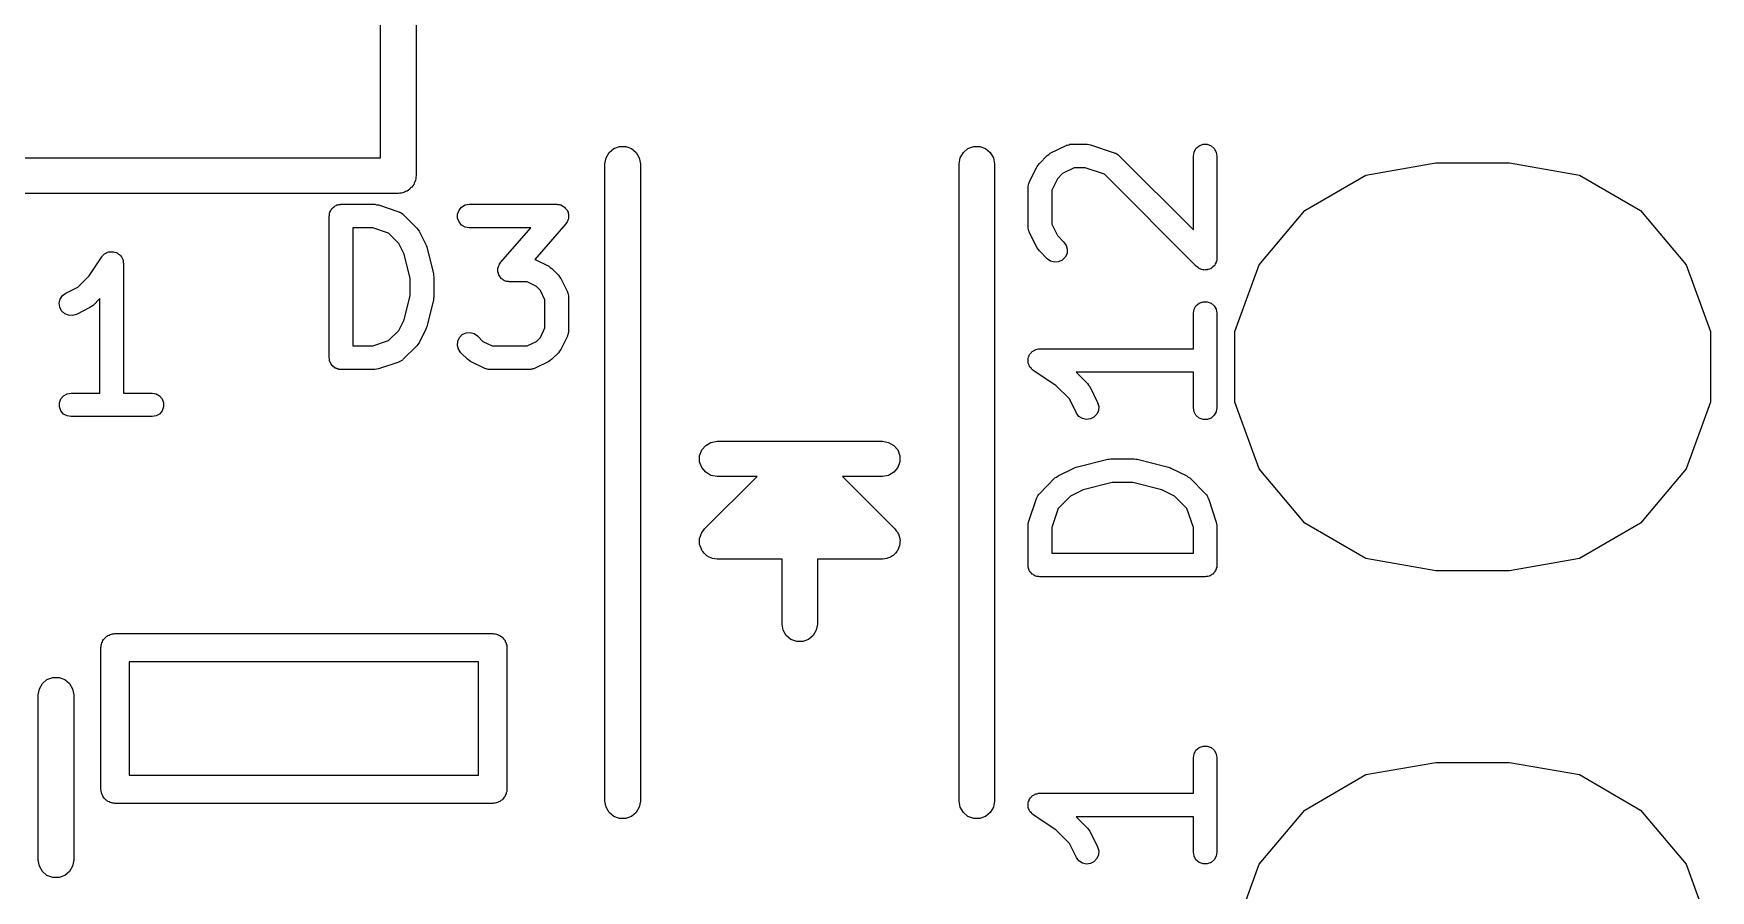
# Model space of a CAD drawing. Extents: x 125.5 to 143.1, y -145.4 to -100.4.
# Drawn here: x 135.7 to 142.81, y -113.93 to -110.3 of the extents above; entities that cross this region are included whole.
import ezdxf

# ---------------------------------------------------------------- set-up
doc = ezdxf.new("R2010")
doc.units = 0
doc.header["$MEASUREMENT"] = 0
doc.layers.add('BLACK', color=7, linetype='CONTINUOUS')

msp = doc.modelspace()

# ---------------------------------------------------------------- linework, layer by layer
at = {"layer": 'Black'}
for p, q in [((137.175, -110.825), (137.175, -110)), ((137.325, -110), (137.325, -110.9)), ((138.143, -110.802), (138.162, -110.785)), ((138.162, -110.785), (138.187, -110.776)), ((138.187, -110.776), (138.213, -110.776)), ((138.213, -110.776), (138.237, -110.785)), ((138.237, -110.785), (138.257, -110.802)), ((139.643, -110.802), (139.662, -110.785)), ((139.662, -110.785), (139.687, -110.776)), ((139.687, -110.776), (139.713, -110.776)), ((139.713, -110.776), (139.737, -110.785)), ((139.737, -110.785), (139.757, -110.802)), ((140.011, -110.805), (140.078, -110.772)), ((140.078, -110.772), (140.08, -110.771)), ((140.08, -110.771), (140.083, -110.77)), ((140.083, -110.77), (140.089, -110.769)), ((140.089, -110.769), (140.094, -110.767)), ((140.094, -110.767), (140.097, -110.767)), ((140.097, -110.767), (140.1, -110.767)), ((140.1, -110.767), (140.167, -110.767)), ((140.167, -110.767), (140.175, -110.768)), ((140.175, -110.768), (140.182, -110.769)), ((140.182, -110.769), (140.282, -110.803)), ((140.62, -110.8), (140.628, -110.785)), ((140.628, -110.785), (140.642, -110.773)), ((140.642, -110.773), (140.658, -110.767)), ((140.658, -110.767), (140.675, -110.767)), ((140.675, -110.767), (140.692, -110.773)), ((140.692, -110.773), (140.705, -110.785)), ((140.705, -110.785), (140.714, -110.8)), ((131.125, -110.825), (137.175, -110.825)), ((138.125, -110.85), (138.13, -110.824)), ((138.125, -113.55), (138.125, -110.85)), ((138.13, -110.824), (138.143, -110.802)), ((138.257, -110.802), (138.27, -110.824)), ((138.27, -110.824), (138.275, -110.85)), ((138.275, -110.85), (138.275, -113.55)), ((139.625, -110.85), (139.63, -110.824)), ((139.625, -113.55), (139.625, -110.85)), ((139.63, -110.824), (139.643, -110.802)), ((139.757, -110.802), (139.77, -110.824)), ((139.77, -110.824), (139.775, -110.85)), ((139.775, -110.85), (139.775, -113.55)), ((139.922, -110.928), (139.955, -110.861)), ((139.955, -110.861), (139.96, -110.855)), ((139.96, -110.855), (139.965, -110.848)), ((139.965, -110.848), (139.998, -110.815)), ((139.998, -110.815), (140.005, -110.81)), ((140.005, -110.81), (140.011, -110.805)), ((140.282, -110.803), (140.285, -110.804)), ((140.285, -110.804), (140.288, -110.805)), ((140.288, -110.805), (140.293, -110.808)), ((140.293, -110.808), (140.298, -110.811)), ((140.298, -110.811), (140.3, -110.813)), ((140.3, -110.813), (140.302, -110.815)), ((140.302, -110.815), (140.617, -111.129)), ((140.617, -110.817), (140.62, -110.8)), ((140.617, -111.129), (140.617, -110.817)), ((140.714, -110.8), (140.717, -110.817)), ((140.717, -110.817), (140.717, -111.25)), ((141.348, -110.898), (141.644, -110.846)), ((141.644, -110.846), (141.956, -110.846)), ((141.956, -110.846), (142.252, -110.898)), ((137.317, -110.931), (137.315, -110.938)), ((137.32, -110.926), (137.317, -110.931)), ((137.322, -110.919), (137.32, -110.926)), ((137.324, -110.913), (137.322, -110.919)), ((137.325, -110.9), (137.324, -110.906)), ((137.324, -110.906), (137.324, -110.913)), ((139.919, -110.939), (139.92, -110.933)), ((139.92, -110.933), (139.921, -110.93)), ((139.921, -110.93), (139.922, -110.928)), ((140.041, -110.913), (140.017, -110.962)), ((140.063, -110.891), (140.041, -110.913)), ((140.112, -110.867), (140.063, -110.891)), ((140.159, -110.867), (140.112, -110.867)), ((140.24, -110.894), (140.159, -110.867)), ((140.631, -111.285), (140.24, -110.894)), ((141.089, -111.048), (141.348, -110.898)), ((142.252, -110.898), (142.511, -111.048)), ((137.25, -110.975), (131.05, -110.975)), ((137.256, -110.974), (137.25, -110.975)), ((137.263, -110.974), (137.256, -110.974)), ((137.269, -110.972), (137.263, -110.974)), ((137.276, -110.97), (137.269, -110.972)), ((137.281, -110.967), (137.276, -110.97)), ((137.287, -110.965), (137.281, -110.967)), ((137.293, -110.961), (137.287, -110.965)), ((137.298, -110.957), (137.293, -110.961)), ((137.302, -110.952), (137.298, -110.957)), ((137.307, -110.948), (137.302, -110.952)), ((137.311, -110.943), (137.307, -110.948)), ((137.315, -110.938), (137.311, -110.943)), ((139.917, -110.944), (139.919, -110.939)), ((139.917, -110.947), (139.917, -110.944)), ((139.917, -110.95), (139.917, -110.947)), ((139.917, -111.117), (139.917, -110.95)), ((140.017, -110.962), (140.017, -111.105)), ((136.957, -111.071), (136.958, -111.067)), ((136.957, -111.671), (136.957, -111.071)), ((136.958, -111.063), (136.959, -111.059)), ((136.958, -111.067), (136.958, -111.063)), ((136.959, -111.059), (136.96, -111.054)), ((136.96, -111.054), (136.962, -111.051)), ((136.962, -111.051), (136.964, -111.046)), ((136.964, -111.046), (136.967, -111.043)), ((136.967, -111.043), (136.969, -111.039)), ((136.969, -111.039), (136.972, -111.036)), ((136.972, -111.036), (136.975, -111.033)), ((136.975, -111.033), (136.979, -111.031)), ((136.979, -111.031), (136.982, -111.028)), ((136.982, -111.028), (136.986, -111.027)), ((136.986, -111.027), (136.99, -111.024)), ((136.99, -111.024), (136.994, -111.024)), ((136.994, -111.024), (136.998, -111.022)), ((136.998, -111.022), (137.003, -111.022)), ((137.003, -111.022), (137.007, -111.021)), ((137.007, -111.021), (137.15, -111.021)), ((137.15, -111.021), (137.158, -111.023)), ((137.158, -111.023), (137.166, -111.024)), ((137.166, -111.024), (137.252, -111.053)), ((137.252, -111.053), (137.254, -111.054)), ((137.254, -111.054), (137.257, -111.055)), ((137.257, -111.055), (137.262, -111.058)), ((137.262, -111.058), (137.267, -111.061)), ((137.267, -111.061), (137.269, -111.063)), ((137.269, -111.063), (137.271, -111.065)), ((137.271, -111.065), (137.328, -111.122)), ((137.501, -111.063), (137.507, -111.046)), ((137.501, -111.08), (137.501, -111.063)), ((137.507, -111.046), (137.518, -111.033)), ((137.518, -111.033), (137.533, -111.024)), ((137.533, -111.024), (137.55, -111.021)), ((137.55, -111.021), (137.921, -111.021)), ((137.921, -111.021), (137.926, -111.022)), ((137.926, -111.022), (137.931, -111.022)), ((137.931, -111.022), (137.935, -111.024)), ((137.935, -111.024), (137.939, -111.024)), ((137.939, -111.024), (137.943, -111.027)), ((137.943, -111.027), (137.947, -111.029)), ((137.947, -111.029), (137.95, -111.031)), ((137.95, -111.031), (137.954, -111.033)), ((137.954, -111.033), (137.957, -111.037)), ((137.957, -111.037), (137.96, -111.04)), ((137.96, -111.04), (137.962, -111.043)), ((137.962, -111.043), (137.965, -111.046)), ((137.965, -111.046), (137.966, -111.051)), ((137.966, -111.051), (137.969, -111.055)), ((137.969, -111.055), (137.969, -111.059)), ((137.969, -111.059), (137.971, -111.063)), ((137.971, -111.063), (137.971, -111.068)), ((137.971, -111.068), (137.971, -111.072)), ((137.971, -111.072), (137.971, -111.076)), ((140.896, -111.278), (141.089, -111.048)), ((142.511, -111.048), (142.704, -111.278)), ((137.057, -111.121), (137.057, -111.621)), ((137.142, -111.121), (137.057, -111.121)), ((137.209, -111.144), (137.142, -111.121)), ((137.252, -111.187), (137.209, -111.144)), ((137.328, -111.122), (137.333, -111.128)), ((137.333, -111.128), (137.338, -111.135)), ((137.338, -111.135), (137.366, -111.192)), ((137.507, -111.096), (137.501, -111.08)), ((137.518, -111.11), (137.507, -111.096)), ((137.533, -111.118), (137.518, -111.11)), ((137.55, -111.121), (137.533, -111.118)), ((137.811, -111.121), (137.55, -111.121)), ((137.684, -111.267), (137.811, -111.121)), ((137.959, -111.104), (137.828, -111.255)), ((137.962, -111.1), (137.959, -111.104)), ((137.965, -111.096), (137.962, -111.1)), ((137.966, -111.093), (137.965, -111.096)), ((137.968, -111.089), (137.966, -111.093)), ((137.969, -111.085), (137.968, -111.089)), ((137.971, -111.08), (137.969, -111.085)), ((137.971, -111.076), (137.971, -111.08)), ((139.917, -111.12), (139.917, -111.117)), ((139.917, -111.122), (139.917, -111.12)), ((139.919, -111.128), (139.917, -111.122)), ((139.92, -111.134), (139.919, -111.128)), ((139.921, -111.136), (139.92, -111.134)), ((139.922, -111.139), (139.921, -111.136)), ((139.955, -111.206), (139.922, -111.139)), ((140.017, -111.105), (140.041, -111.154)), ((137.274, -111.232), (137.252, -111.187)), ((137.366, -111.192), (137.368, -111.197)), ((137.368, -111.197), (137.37, -111.202)), ((137.37, -111.202), (137.399, -111.316)), ((139.96, -111.212), (139.955, -111.206)), ((139.965, -111.219), (139.96, -111.212)), ((140.041, -111.154), (140.069, -111.181)), ((140.069, -111.181), (140.079, -111.196)), ((140.079, -111.196), (140.083, -111.212)), ((140.083, -111.212), (140.082, -111.23)), ((135.94, -111.325), (135.994, -111.244)), ((135.994, -111.244), (135.996, -111.242)), ((135.996, -111.242), (135.997, -111.239)), ((135.997, -111.239), (136.002, -111.235)), ((136.002, -111.235), (136.006, -111.231)), ((136.006, -111.231), (136.009, -111.23)), ((136.009, -111.23), (136.011, -111.228)), ((136.011, -111.228), (136.016, -111.226)), ((136.016, -111.226), (136.022, -111.223)), ((136.022, -111.223), (136.024, -111.223)), ((136.024, -111.223), (136.027, -111.222)), ((136.027, -111.222), (136.033, -111.222)), ((136.033, -111.222), (136.039, -111.222)), ((136.039, -111.222), (136.042, -111.222)), ((136.042, -111.222), (136.044, -111.222)), ((136.044, -111.222), (136.05, -111.224)), ((136.05, -111.224), (136.056, -111.226)), ((136.056, -111.226), (136.058, -111.227)), ((136.058, -111.227), (136.061, -111.228)), ((136.061, -111.228), (136.065, -111.232)), ((136.065, -111.232), (136.07, -111.235)), ((136.07, -111.235), (136.072, -111.238)), ((136.072, -111.238), (136.074, -111.239)), ((136.074, -111.239), (136.077, -111.244)), ((136.077, -111.244), (136.081, -111.249)), ((136.081, -111.249), (136.081, -111.252)), ((136.081, -111.252), (136.083, -111.254)), ((136.083, -111.254), (136.084, -111.26)), ((136.084, -111.26), (136.085, -111.266)), ((136.085, -111.266), (136.085, -111.269)), ((136.085, -111.269), (136.086, -111.271)), ((136.086, -111.271), (136.086, -111.821)), ((137.3, -111.335), (137.274, -111.232)), ((137.672, -111.291), (137.674, -111.287)), ((137.674, -111.287), (137.675, -111.282)), ((137.675, -111.282), (137.677, -111.279)), ((137.677, -111.279), (137.678, -111.275)), ((137.678, -111.275), (137.681, -111.271)), ((137.681, -111.271), (137.684, -111.267)), ((137.828, -111.255), (137.83, -111.255)), ((137.83, -111.255), (137.887, -111.284)), ((137.887, -111.284), (137.893, -111.289)), ((139.998, -111.252), (139.965, -111.219)), ((140.012, -111.262), (139.998, -111.252)), ((140.029, -111.266), (140.012, -111.262)), ((140.046, -111.265), (140.029, -111.266)), ((140.062, -111.258), (140.046, -111.265)), ((140.074, -111.245), (140.062, -111.258)), ((140.082, -111.23), (140.074, -111.245)), ((140.637, -111.289), (140.631, -111.285)), ((140.7, -111.286), (140.695, -111.291)), ((140.705, -111.282), (140.7, -111.286)), ((140.706, -111.28), (140.705, -111.282)), ((140.708, -111.279), (140.706, -111.28)), ((140.71, -111.273), (140.708, -111.279)), ((140.714, -111.267), (140.71, -111.273)), ((140.715, -111.263), (140.714, -111.265)), ((140.714, -111.265), (140.714, -111.267)), ((140.716, -111.256), (140.715, -111.263)), ((140.717, -111.25), (140.716, -111.256)), ((140.793, -111.56), (140.896, -111.278)), ((142.704, -111.278), (142.807, -111.56)), ((135.892, -111.373), (135.94, -111.325)), ((137.3, -111.408), (137.3, -111.335)), ((137.399, -111.316), (137.399, -111.323)), ((137.399, -111.323), (137.4, -111.329)), ((137.4, -111.329), (137.4, -111.414)), ((137.671, -111.299), (137.672, -111.295)), ((137.672, -111.304), (137.671, -111.299)), ((137.672, -111.295), (137.672, -111.291)), ((137.672, -111.309), (137.672, -111.304)), ((137.674, -111.312), (137.672, -111.309)), ((137.674, -111.316), (137.674, -111.312)), ((137.676, -111.32), (137.674, -111.316)), ((137.678, -111.325), (137.676, -111.32)), ((137.681, -111.328), (137.678, -111.325)), ((137.682, -111.331), (137.681, -111.328)), ((137.686, -111.335), (137.682, -111.331)), ((137.689, -111.338), (137.686, -111.335)), ((137.693, -111.34), (137.689, -111.338)), ((137.696, -111.343), (137.693, -111.34)), ((137.7, -111.345), (137.696, -111.343)), ((137.704, -111.347), (137.7, -111.345)), ((137.708, -111.348), (137.704, -111.347)), ((137.712, -111.349), (137.708, -111.348)), ((137.717, -111.349), (137.712, -111.349)), ((137.721, -111.35), (137.717, -111.349)), ((137.795, -111.35), (137.721, -111.35)), ((137.835, -111.37), (137.795, -111.35)), ((137.893, -111.289), (137.9, -111.293)), ((137.9, -111.293), (137.928, -111.322)), ((137.928, -111.322), (137.933, -111.328)), ((137.933, -111.328), (137.938, -111.335)), ((137.938, -111.335), (137.966, -111.392)), ((140.642, -111.293), (140.637, -111.289)), ((140.644, -111.294), (140.642, -111.293)), ((140.646, -111.295), (140.644, -111.294)), ((140.652, -111.297), (140.646, -111.295)), ((140.658, -111.299), (140.652, -111.297)), ((140.66, -111.299), (140.658, -111.299)), ((140.662, -111.3), (140.66, -111.299)), ((140.669, -111.299), (140.662, -111.3)), ((140.675, -111.299), (140.669, -111.299)), ((140.677, -111.298), (140.675, -111.299)), ((140.68, -111.298), (140.677, -111.298)), ((140.686, -111.296), (140.68, -111.298)), ((140.692, -111.293), (140.686, -111.296)), ((140.693, -111.292), (140.692, -111.293)), ((140.695, -111.291), (140.693, -111.292)), ((135.814, -111.44), (135.818, -111.423)), ((135.818, -111.423), (135.828, -111.408)), ((135.828, -111.408), (135.842, -111.398)), ((135.842, -111.398), (135.892, -111.373)), ((135.986, -111.421), (135.957, -111.45)), ((135.986, -111.821), (135.986, -111.421)), ((137.274, -111.511), (137.3, -111.408)), ((137.399, -111.426), (137.37, -111.541)), ((137.4, -111.414), (137.399, -111.42)), ((137.399, -111.42), (137.399, -111.426)), ((137.852, -111.387), (137.835, -111.37)), ((137.871, -111.426), (137.852, -111.387)), ((137.871, -111.545), (137.871, -111.426)), ((137.966, -111.392), (137.967, -111.395)), ((137.967, -111.395), (137.968, -111.397)), ((137.968, -111.397), (137.969, -111.403)), ((137.969, -111.403), (137.971, -111.409)), ((137.971, -111.409), (137.971, -111.411)), ((137.971, -111.411), (137.971, -111.414)), ((137.971, -111.414), (137.971, -111.557)), ((135.816, -111.457), (135.814, -111.44)), ((135.824, -111.473), (135.816, -111.457)), ((135.837, -111.485), (135.824, -111.473)), ((135.853, -111.491), (135.837, -111.485)), ((135.87, -111.493), (135.853, -111.491)), ((135.887, -111.488), (135.87, -111.493)), ((135.944, -111.459), (135.887, -111.488)), ((135.95, -111.454), (135.944, -111.459)), ((135.957, -111.45), (135.95, -111.454)), ((140.617, -111.483), (140.62, -111.466)), ((140.617, -111.633), (140.617, -111.483)), ((140.62, -111.466), (140.628, -111.451)), ((140.628, -111.451), (140.642, -111.44)), ((140.642, -111.44), (140.658, -111.434)), ((140.658, -111.434), (140.675, -111.434)), ((140.675, -111.434), (140.692, -111.44)), ((140.692, -111.44), (140.705, -111.451)), ((140.705, -111.451), (140.714, -111.466)), ((140.714, -111.466), (140.717, -111.483)), ((140.717, -111.483), (140.717, -111.883)), ((137.209, -111.599), (137.252, -111.556)), ((137.252, -111.556), (137.274, -111.511)), ((137.366, -111.551), (137.338, -111.608)), ((137.368, -111.546), (137.366, -111.551)), ((137.37, -111.541), (137.368, -111.546)), ((137.521, -111.573), (137.537, -111.566)), ((137.537, -111.566), (137.554, -111.564)), ((137.554, -111.564), (137.571, -111.569)), ((137.571, -111.569), (137.585, -111.579)), ((137.852, -111.585), (137.871, -111.545)), ((137.969, -111.568), (137.968, -111.574)), ((137.971, -111.563), (137.969, -111.568)), ((137.971, -111.557), (137.971, -111.56)), ((137.971, -111.56), (137.971, -111.563)), ((140.793, -111.86), (140.793, -111.56)), ((142.807, -111.56), (142.807, -111.86)), ((137.057, -111.621), (137.142, -111.621)), ((137.142, -111.621), (137.209, -111.599)), ((137.328, -111.621), (137.271, -111.678)), ((137.333, -111.615), (137.328, -111.621)), ((137.338, -111.608), (137.333, -111.615)), ((137.5, -111.619), (137.502, -111.601)), ((137.505, -111.635), (137.5, -111.619)), ((137.502, -111.601), (137.509, -111.586)), ((137.515, -111.65), (137.505, -111.635)), ((137.509, -111.586), (137.521, -111.573)), ((137.585, -111.579), (137.608, -111.602)), ((137.608, -111.602), (137.648, -111.621)), ((137.648, -111.621), (137.795, -111.621)), ((137.795, -111.621), (137.835, -111.602)), ((137.835, -111.602), (137.852, -111.585)), ((137.933, -111.643), (137.928, -111.65)), ((137.938, -111.637), (137.933, -111.643)), ((137.966, -111.58), (137.938, -111.637)), ((137.967, -111.577), (137.966, -111.58)), ((137.968, -111.574), (137.967, -111.577)), ((139.935, -111.645), (139.94, -111.642)), ((139.94, -111.642), (139.945, -111.639)), ((139.945, -111.639), (139.947, -111.638)), ((139.947, -111.638), (139.95, -111.636)), ((139.95, -111.636), (139.955, -111.635)), ((139.955, -111.635), (139.961, -111.634)), ((139.961, -111.634), (139.964, -111.634)), ((139.964, -111.634), (139.967, -111.633)), ((139.967, -111.633), (140.617, -111.633)), ((136.958, -111.676), (136.957, -111.671)), ((136.958, -111.68), (136.958, -111.676)), ((136.959, -111.684), (136.958, -111.68)), ((136.96, -111.689), (136.959, -111.684)), ((136.962, -111.692), (136.96, -111.689)), ((136.964, -111.696), (136.962, -111.692)), ((136.967, -111.7), (136.964, -111.696)), ((136.969, -111.704), (136.967, -111.7)), ((136.972, -111.706), (136.969, -111.704)), ((136.975, -111.71), (136.972, -111.706)), ((136.979, -111.712), (136.975, -111.71)), ((136.982, -111.715), (136.979, -111.712)), ((137.252, -111.69), (137.166, -111.719)), ((137.254, -111.689), (137.252, -111.69)), ((137.257, -111.688), (137.254, -111.689)), ((137.262, -111.685), (137.257, -111.688)), ((137.267, -111.682), (137.262, -111.685)), ((137.269, -111.68), (137.267, -111.682)), ((137.271, -111.678), (137.269, -111.68)), ((137.543, -111.678), (137.515, -111.65)), ((137.55, -111.683), (137.543, -111.678)), ((137.556, -111.688), (137.55, -111.683)), ((137.613, -111.716), (137.556, -111.688)), ((137.887, -111.688), (137.83, -111.716)), ((137.893, -111.683), (137.887, -111.688)), ((137.9, -111.678), (137.893, -111.683)), ((137.928, -111.65), (137.9, -111.678)), ((139.917, -111.675), (139.919, -111.669)), ((139.917, -111.677), (139.917, -111.675)), ((139.917, -111.68), (139.917, -111.677)), ((139.917, -111.686), (139.917, -111.68)), ((139.917, -111.692), (139.917, -111.686)), ((139.918, -111.695), (139.917, -111.692)), ((139.919, -111.697), (139.918, -111.695)), ((139.919, -111.669), (139.921, -111.663)), ((139.921, -111.703), (139.919, -111.697)), ((139.921, -111.663), (139.922, -111.661)), ((139.923, -111.708), (139.921, -111.703)), ((139.922, -111.661), (139.923, -111.658)), ((139.923, -111.658), (139.927, -111.654)), ((139.925, -111.71), (139.923, -111.708)), ((139.926, -111.713), (139.925, -111.71)), ((139.931, -111.717), (139.926, -111.713)), ((139.927, -111.654), (139.931, -111.649)), ((139.931, -111.649), (139.933, -111.647)), ((139.933, -111.647), (139.935, -111.645)), ((136.986, -111.716), (136.982, -111.715)), ((136.99, -111.718), (136.986, -111.716)), ((136.994, -111.719), (136.99, -111.718)), ((136.998, -111.721), (136.994, -111.719)), ((137.003, -111.721), (136.998, -111.721)), ((137.007, -111.721), (137.003, -111.721)), ((137.15, -111.721), (137.007, -111.721)), ((137.158, -111.72), (137.15, -111.721)), ((137.166, -111.719), (137.158, -111.72)), ((137.616, -111.717), (137.613, -111.716)), ((137.619, -111.718), (137.616, -111.717)), ((137.624, -111.719), (137.619, -111.718)), ((137.63, -111.721), (137.624, -111.719)), ((137.633, -111.721), (137.63, -111.721)), ((137.636, -111.721), (137.633, -111.721)), ((137.807, -111.721), (137.636, -111.721)), ((137.81, -111.721), (137.807, -111.721)), ((137.813, -111.721), (137.81, -111.721)), ((137.818, -111.719), (137.813, -111.721)), ((137.824, -111.718), (137.818, -111.719)), ((137.827, -111.717), (137.824, -111.718)), ((137.83, -111.716), (137.827, -111.717)), ((139.935, -111.722), (139.931, -111.717)), ((139.937, -111.723), (139.935, -111.722)), ((139.939, -111.725), (139.937, -111.723)), ((140.035, -111.789), (139.939, -111.725)), ((140.617, -111.733), (140.121, -111.733)), ((140.121, -111.733), (140.169, -111.781)), ((140.169, -111.781), (140.173, -111.788)), ((140.617, -111.883), (140.617, -111.733)), ((135.815, -111.863), (135.821, -111.846)), ((135.821, -111.846), (135.832, -111.833)), ((135.832, -111.833), (135.847, -111.824)), ((135.847, -111.824), (135.864, -111.821)), ((135.864, -111.821), (135.986, -111.821)), ((136.086, -111.821), (136.207, -111.821)), ((136.207, -111.821), (136.224, -111.824)), ((136.224, -111.824), (136.239, -111.833)), ((136.239, -111.833), (136.25, -111.846)), ((136.25, -111.846), (136.256, -111.863)), ((140.092, -111.846), (140.035, -111.789)), ((140.122, -111.906), (140.092, -111.846)), ((140.173, -111.788), (140.178, -111.794)), ((140.178, -111.794), (140.211, -111.861)), ((135.815, -111.88), (135.815, -111.863)), ((135.821, -111.896), (135.815, -111.88)), ((135.832, -111.91), (135.821, -111.896)), ((135.847, -111.918), (135.832, -111.91)), ((135.864, -111.921), (135.847, -111.918)), ((136.207, -111.921), (135.864, -111.921)), ((136.224, -111.918), (136.207, -111.921)), ((136.239, -111.91), (136.224, -111.918)), ((136.25, -111.896), (136.239, -111.91)), ((136.256, -111.88), (136.25, -111.896)), ((136.256, -111.863), (136.256, -111.88)), ((140.132, -111.92), (140.122, -111.906)), ((140.147, -111.929), (140.132, -111.92)), ((140.196, -111.923), (140.181, -111.931)), ((140.208, -111.911), (140.196, -111.923)), ((140.215, -111.895), (140.208, -111.911)), ((140.211, -111.861), (140.216, -111.878)), ((140.216, -111.878), (140.215, -111.895)), ((140.62, -111.9), (140.617, -111.883)), ((140.628, -111.915), (140.62, -111.9)), ((140.642, -111.927), (140.628, -111.915)), ((140.658, -111.933), (140.642, -111.927)), ((140.692, -111.927), (140.675, -111.933)), ((140.705, -111.915), (140.692, -111.927)), ((140.714, -111.9), (140.705, -111.915)), ((140.717, -111.883), (140.714, -111.9)), ((140.896, -112.142), (140.793, -111.86)), ((142.807, -111.86), (142.704, -112.142)), ((140.164, -111.933), (140.147, -111.929)), ((140.181, -111.931), (140.164, -111.933)), ((140.675, -111.933), (140.658, -111.933)), ((138.526, -112.087), (138.535, -112.062)), ((138.535, -112.062), (138.552, -112.043)), ((138.552, -112.043), (138.574, -112.03)), ((138.574, -112.03), (138.6, -112.025)), ((138.6, -112.025), (139.3, -112.025)), ((139.3, -112.025), (139.326, -112.03)), ((139.326, -112.03), (139.348, -112.043)), ((139.348, -112.043), (139.365, -112.062)), ((139.365, -112.062), (139.374, -112.087)), ((138.526, -112.113), (138.526, -112.087)), ((138.535, -112.137), (138.526, -112.113)), ((138.552, -112.157), (138.535, -112.137)), ((139.365, -112.137), (139.348, -112.157)), ((139.374, -112.113), (139.365, -112.137)), ((139.374, -112.087), (139.374, -112.113)), ((140.044, -112.172), (140.111, -112.139)), ((140.111, -112.139), (140.116, -112.137)), ((140.116, -112.137), (140.121, -112.135)), ((140.121, -112.135), (140.255, -112.101)), ((140.255, -112.101), (140.261, -112.101)), ((140.261, -112.101), (140.267, -112.1)), ((140.267, -112.1), (140.367, -112.1)), ((140.367, -112.1), (140.373, -112.101)), ((140.373, -112.101), (140.379, -112.101)), ((140.379, -112.101), (140.512, -112.135)), ((140.512, -112.135), (140.517, -112.137)), ((140.517, -112.137), (140.522, -112.139)), ((140.522, -112.139), (140.589, -112.172)), ((138.547, -112.397), (138.769, -112.175)), ((138.574, -112.17), (138.552, -112.157)), ((138.6, -112.175), (138.574, -112.17)), ((138.769, -112.175), (138.6, -112.175)), ((139.3, -112.175), (139.131, -112.175)), ((139.131, -112.175), (139.353, -112.397)), ((139.326, -112.17), (139.3, -112.175)), ((139.348, -112.157), (139.326, -112.17)), ((139.965, -112.248), (140.031, -112.181)), ((140.031, -112.181), (140.038, -112.177)), ((140.038, -112.177), (140.044, -112.172)), ((140.273, -112.2), (140.151, -112.231)), ((140.361, -112.2), (140.273, -112.2)), ((140.483, -112.231), (140.361, -112.2)), ((140.589, -112.172), (140.595, -112.177)), ((140.595, -112.177), (140.602, -112.181)), ((140.602, -112.181), (140.669, -112.248)), ((141.089, -112.372), (140.896, -112.142)), ((142.704, -112.142), (142.511, -112.372)), ((139.919, -112.368), (139.953, -112.268)), ((139.953, -112.268), (139.954, -112.265)), ((139.954, -112.265), (139.955, -112.262)), ((139.955, -112.262), (139.958, -112.257)), ((139.958, -112.257), (139.961, -112.252)), ((139.961, -112.252), (139.963, -112.25)), ((139.963, -112.25), (139.965, -112.248)), ((140.096, -112.258), (140.044, -112.31)), ((140.151, -112.231), (140.096, -112.258)), ((140.537, -112.258), (140.483, -112.231)), ((140.59, -112.31), (140.537, -112.258)), ((140.669, -112.248), (140.67, -112.25)), ((140.67, -112.25), (140.672, -112.252)), ((140.672, -112.252), (140.675, -112.257)), ((140.675, -112.257), (140.679, -112.262)), ((140.679, -112.262), (140.679, -112.265)), ((140.679, -112.265), (140.681, -112.268)), ((140.681, -112.268), (140.714, -112.368)), ((140.044, -112.31), (140.017, -112.391)), ((140.617, -112.391), (140.59, -112.31)), ((138.529, -112.428), (138.532, -112.418)), ((138.532, -112.418), (138.534, -112.416)), ((138.534, -112.416), (138.535, -112.412)), ((138.535, -112.412), (138.541, -112.405)), ((138.541, -112.405), (138.547, -112.397)), ((139.353, -112.397), (139.359, -112.405)), ((139.359, -112.405), (139.365, -112.412)), ((139.365, -112.412), (139.366, -112.416)), ((139.366, -112.416), (139.368, -112.418)), ((139.368, -112.418), (139.371, -112.428)), ((139.917, -112.383), (139.918, -112.375)), ((139.917, -112.55), (139.917, -112.383)), ((139.918, -112.375), (139.919, -112.368)), ((140.017, -112.391), (140.017, -112.5)), ((140.617, -112.5), (140.617, -112.391)), ((140.714, -112.368), (140.715, -112.375)), ((140.715, -112.375), (140.717, -112.383)), ((140.717, -112.383), (140.717, -112.55)), ((141.348, -112.522), (141.089, -112.372)), ((142.511, -112.372), (142.252, -112.522)), ((138.525, -112.443), (138.526, -112.44)), ((138.526, -112.453), (138.525, -112.443)), ((138.526, -112.437), (138.529, -112.428)), ((138.526, -112.44), (138.526, -112.437)), ((138.526, -112.463), (138.526, -112.453)), ((138.527, -112.466), (138.526, -112.463)), ((138.528, -112.469), (138.527, -112.466)), ((138.532, -112.478), (138.528, -112.469)), ((138.535, -112.487), (138.532, -112.478)), ((138.537, -112.49), (138.535, -112.487)), ((138.539, -112.493), (138.537, -112.49)), ((138.545, -112.5), (138.539, -112.493)), ((139.361, -112.493), (139.355, -112.5)), ((139.363, -112.49), (139.361, -112.493)), ((139.365, -112.487), (139.363, -112.49)), ((139.368, -112.478), (139.365, -112.487)), ((139.372, -112.469), (139.368, -112.478)), ((139.371, -112.428), (139.374, -112.437)), ((139.373, -112.466), (139.372, -112.469)), ((139.374, -112.463), (139.373, -112.466)), ((139.374, -112.437), (139.374, -112.44)), ((139.374, -112.44), (139.375, -112.443)), ((139.375, -112.443), (139.374, -112.453)), ((139.374, -112.453), (139.374, -112.463)), ((138.552, -112.507), (138.545, -112.5)), ((138.555, -112.509), (138.552, -112.507)), ((138.557, -112.511), (138.555, -112.509)), ((138.566, -112.516), (138.557, -112.511)), ((138.574, -112.52), (138.566, -112.516)), ((138.578, -112.521), (138.574, -112.52)), ((138.581, -112.522), (138.578, -112.521)), ((138.59, -112.523), (138.581, -112.522)), ((138.6, -112.525), (138.59, -112.523)), ((138.875, -112.525), (138.6, -112.525)), ((138.875, -112.8), (138.875, -112.525)), ((139.3, -112.525), (139.025, -112.525)), ((139.025, -112.525), (139.025, -112.8)), ((139.31, -112.523), (139.3, -112.525)), ((139.319, -112.522), (139.31, -112.523)), ((139.322, -112.521), (139.319, -112.522)), ((139.326, -112.52), (139.322, -112.521)), ((139.334, -112.516), (139.326, -112.52)), ((139.343, -112.511), (139.334, -112.516)), ((139.345, -112.509), (139.343, -112.511)), ((139.348, -112.507), (139.345, -112.509)), ((139.355, -112.5), (139.348, -112.507)), ((139.917, -112.554), (139.917, -112.55)), ((139.917, -112.559), (139.917, -112.554)), ((139.919, -112.563), (139.917, -112.559)), ((139.92, -112.567), (139.919, -112.563)), ((140.017, -112.5), (140.617, -112.5)), ((140.716, -112.559), (140.714, -112.563)), ((140.714, -112.563), (140.714, -112.567)), ((140.717, -112.55), (140.716, -112.554)), ((140.716, -112.554), (140.716, -112.559)), ((141.644, -112.574), (141.348, -112.522)), ((142.252, -112.522), (141.956, -112.574)), ((139.922, -112.571), (139.92, -112.567)), ((139.923, -112.575), (139.922, -112.571)), ((139.926, -112.578), (139.923, -112.575)), ((139.928, -112.582), (139.926, -112.578)), ((139.932, -112.585), (139.928, -112.582)), ((139.935, -112.588), (139.932, -112.585)), ((139.938, -112.59), (139.935, -112.588)), ((139.942, -112.593), (139.938, -112.59)), ((139.946, -112.595), (139.942, -112.593)), ((139.95, -112.597), (139.946, -112.595)), ((139.954, -112.598), (139.95, -112.597)), ((139.958, -112.599), (139.954, -112.598)), ((139.962, -112.599), (139.958, -112.599)), ((139.967, -112.6), (139.962, -112.599)), ((140.667, -112.6), (139.967, -112.6)), ((140.671, -112.599), (140.667, -112.6)), ((140.675, -112.599), (140.671, -112.599)), ((140.679, -112.598), (140.675, -112.599)), ((140.684, -112.597), (140.679, -112.598)), ((140.688, -112.595), (140.684, -112.597)), ((140.692, -112.593), (140.688, -112.595)), ((140.695, -112.59), (140.692, -112.593)), ((140.699, -112.588), (140.695, -112.59)), ((140.702, -112.585), (140.699, -112.588)), ((140.705, -112.582), (140.702, -112.585)), ((140.707, -112.578), (140.705, -112.582)), ((140.71, -112.575), (140.707, -112.578)), ((140.711, -112.571), (140.71, -112.575)), ((140.714, -112.567), (140.711, -112.571)), ((141.956, -112.574), (141.644, -112.574)), ((136.016, -112.852), (136.02, -112.848)), ((136.02, -112.848), (136.025, -112.847)), ((136.025, -112.847), (136.03, -112.844)), ((136.03, -112.844), (136.035, -112.843)), ((136.035, -112.843), (136.04, -112.841)), ((136.04, -112.841), (136.045, -112.841)), ((136.045, -112.841), (136.05, -112.84)), ((136.05, -112.84), (137.65, -112.84)), ((137.65, -112.84), (137.655, -112.841)), ((137.655, -112.841), (137.66, -112.841)), ((137.66, -112.841), (137.665, -112.843)), ((137.665, -112.843), (137.67, -112.844)), ((137.67, -112.844), (137.675, -112.847)), ((137.675, -112.847), (137.68, -112.848)), ((137.68, -112.848), (137.684, -112.852)), ((138.88, -112.826), (138.875, -112.8)), ((138.893, -112.848), (138.88, -112.826)), ((138.912, -112.865), (138.893, -112.848)), ((139.007, -112.848), (138.987, -112.865)), ((139.02, -112.826), (139.007, -112.848)), ((139.025, -112.8), (139.02, -112.826)), ((135.99, -112.9), (135.991, -112.895)), ((135.99, -113.5), (135.99, -112.9)), ((135.991, -112.89), (135.993, -112.885)), ((135.991, -112.895), (135.991, -112.89)), ((135.993, -112.885), (135.994, -112.88)), ((135.994, -112.88), (135.997, -112.875)), ((135.997, -112.875), (135.998, -112.87)), ((135.998, -112.87), (136.002, -112.866)), ((136.002, -112.866), (136.004, -112.862)), ((136.004, -112.862), (136.008, -112.858)), ((136.008, -112.858), (136.012, -112.854)), ((136.012, -112.854), (136.016, -112.852)), ((137.684, -112.852), (137.688, -112.854)), ((137.688, -112.854), (137.692, -112.858)), ((137.692, -112.858), (137.696, -112.862)), ((137.696, -112.862), (137.698, -112.866)), ((137.698, -112.866), (137.702, -112.87)), ((137.702, -112.87), (137.703, -112.875)), ((137.703, -112.875), (137.706, -112.88)), ((137.706, -112.88), (137.707, -112.885)), ((137.707, -112.885), (137.709, -112.89)), ((137.709, -112.89), (137.709, -112.895)), ((137.709, -112.895), (137.71, -112.9)), ((137.71, -112.9), (137.71, -113.5)), ((138.937, -112.874), (138.912, -112.865)), ((138.963, -112.874), (138.937, -112.874)), ((138.987, -112.865), (138.963, -112.874)), ((136.11, -112.96), (136.11, -113.44)), ((137.59, -112.96), (136.11, -112.96)), ((137.59, -113.44), (137.59, -112.96)), ((135.73, -113.074), (135.743, -113.052)), ((135.743, -113.052), (135.762, -113.035)), ((135.762, -113.035), (135.787, -113.026)), ((135.787, -113.026), (135.813, -113.026)), ((135.813, -113.026), (135.838, -113.035)), ((135.838, -113.035), (135.857, -113.052)), ((135.857, -113.052), (135.87, -113.074)), ((135.725, -113.1), (135.73, -113.074)), ((135.725, -113.8), (135.725, -113.1)), ((135.87, -113.074), (135.875, -113.1)), ((135.875, -113.1), (135.875, -113.8)), ((140.62, -113.35), (140.628, -113.335)), ((140.628, -113.335), (140.642, -113.323)), ((140.642, -113.323), (140.658, -113.317)), ((140.658, -113.317), (140.675, -113.317)), ((140.675, -113.317), (140.692, -113.323)), ((140.692, -113.323), (140.705, -113.335)), ((140.705, -113.335), (140.714, -113.35)), ((140.617, -113.367), (140.62, -113.35)), ((140.617, -113.517), (140.617, -113.367)), ((140.714, -113.35), (140.717, -113.367)), ((140.717, -113.367), (140.717, -113.767)), ((141.348, -113.438), (141.644, -113.386)), ((141.644, -113.386), (141.956, -113.386)), ((141.956, -113.386), (142.252, -113.438)), ((136.11, -113.44), (137.59, -113.44)), ((141.089, -113.588), (141.348, -113.438)), ((142.252, -113.438), (142.511, -113.588)), ((135.991, -113.505), (135.99, -113.5)), ((135.991, -113.51), (135.991, -113.505)), ((135.993, -113.515), (135.991, -113.51)), ((135.994, -113.52), (135.993, -113.515)), ((135.997, -113.525), (135.994, -113.52)), ((135.998, -113.53), (135.997, -113.525)), ((136.002, -113.534), (135.998, -113.53)), ((136.004, -113.538), (136.002, -113.534)), ((136.008, -113.542), (136.004, -113.538)), ((136.012, -113.546), (136.008, -113.542)), ((136.016, -113.548), (136.012, -113.546)), ((136.02, -113.552), (136.016, -113.548)), ((136.025, -113.553), (136.02, -113.552)), ((136.03, -113.556), (136.025, -113.553)), ((136.035, -113.557), (136.03, -113.556)), ((136.04, -113.559), (136.035, -113.557)), ((136.045, -113.559), (136.04, -113.559)), ((136.05, -113.56), (136.045, -113.559)), ((137.65, -113.56), (136.05, -113.56)), ((137.655, -113.559), (137.65, -113.56)), ((137.66, -113.559), (137.655, -113.559)), ((137.665, -113.557), (137.66, -113.559)), ((137.67, -113.556), (137.665, -113.557)), ((137.675, -113.553), (137.67, -113.556)), ((137.68, -113.552), (137.675, -113.553)), ((137.684, -113.548), (137.68, -113.552)), ((137.688, -113.546), (137.684, -113.548)), ((137.692, -113.542), (137.688, -113.546)), ((137.696, -113.538), (137.692, -113.542)), ((137.698, -113.534), (137.696, -113.538)), ((137.702, -113.53), (137.698, -113.534)), ((137.703, -113.525), (137.702, -113.53)), ((137.706, -113.52), (137.703, -113.525)), ((137.707, -113.515), (137.706, -113.52)), ((137.709, -113.51), (137.707, -113.515)), ((137.71, -113.5), (137.709, -113.505)), ((137.709, -113.505), (137.709, -113.51)), ((138.13, -113.576), (138.125, -113.55)), ((138.275, -113.55), (138.27, -113.576)), ((139.63, -113.576), (139.625, -113.55)), ((139.775, -113.55), (139.77, -113.576)), ((139.917, -113.558), (139.919, -113.552)), ((139.917, -113.561), (139.917, -113.558)), ((139.919, -113.552), (139.921, -113.547)), ((139.921, -113.547), (139.922, -113.544)), ((139.922, -113.544), (139.923, -113.542)), ((139.923, -113.542), (139.927, -113.537)), ((139.927, -113.537), (139.931, -113.532)), ((139.931, -113.532), (139.933, -113.53)), ((139.933, -113.53), (139.935, -113.528)), ((139.935, -113.528), (139.94, -113.525)), ((139.94, -113.525), (139.945, -113.522)), ((139.945, -113.522), (139.947, -113.521)), ((139.947, -113.521), (139.95, -113.52)), ((139.95, -113.52), (139.955, -113.519)), ((139.955, -113.519), (139.961, -113.517)), ((139.961, -113.517), (139.964, -113.517)), ((139.964, -113.517), (139.967, -113.517)), ((139.967, -113.517), (140.617, -113.517)), ((138.143, -113.598), (138.13, -113.576)), ((138.162, -113.615), (138.143, -113.598)), ((138.187, -113.624), (138.162, -113.615)), ((138.213, -113.624), (138.187, -113.624)), ((138.237, -113.615), (138.213, -113.624)), ((138.257, -113.598), (138.237, -113.615)), ((138.27, -113.576), (138.257, -113.598)), ((139.643, -113.598), (139.63, -113.576)), ((139.662, -113.615), (139.643, -113.598)), ((139.687, -113.624), (139.662, -113.615)), ((139.713, -113.624), (139.687, -113.624)), ((139.737, -113.615), (139.713, -113.624)), ((139.757, -113.598), (139.737, -113.615)), ((139.77, -113.576), (139.757, -113.598)), ((139.917, -113.563), (139.917, -113.561)), ((139.917, -113.569), (139.917, -113.563)), ((139.917, -113.575), (139.917, -113.569)), ((139.918, -113.578), (139.917, -113.575)), ((139.919, -113.581), (139.918, -113.578)), ((139.921, -113.586), (139.919, -113.581)), ((139.923, -113.592), (139.921, -113.586)), ((139.925, -113.594), (139.923, -113.592)), ((139.926, -113.596), (139.925, -113.594)), ((139.931, -113.6), (139.926, -113.596)), ((139.935, -113.605), (139.931, -113.6)), ((139.937, -113.606), (139.935, -113.605)), ((139.939, -113.608), (139.937, -113.606)), ((140.035, -113.672), (139.939, -113.608)), ((140.617, -113.617), (140.121, -113.617)), ((140.121, -113.617), (140.169, -113.665)), ((140.617, -113.767), (140.617, -113.617)), ((140.896, -113.818), (141.089, -113.588)), ((142.511, -113.588), (142.704, -113.818)), ((140.092, -113.73), (140.035, -113.672)), ((140.169, -113.665), (140.173, -113.671)), ((140.173, -113.671), (140.178, -113.678)), ((140.178, -113.678), (140.211, -113.744)), ((140.122, -113.789), (140.092, -113.73)), ((140.211, -113.744), (140.216, -113.761)), ((140.216, -113.761), (140.215, -113.778)), ((140.62, -113.784), (140.617, -113.767)), ((140.717, -113.767), (140.714, -113.784)), ((135.73, -113.826), (135.725, -113.8)), ((135.743, -113.848), (135.73, -113.826)), ((135.87, -113.826), (135.857, -113.848)), ((135.875, -113.8), (135.87, -113.826)), ((140.132, -113.803), (140.122, -113.789)), ((140.147, -113.813), (140.132, -113.803)), ((140.164, -113.817), (140.147, -113.813)), ((140.181, -113.815), (140.164, -113.817)), ((140.196, -113.807), (140.181, -113.815)), ((140.208, -113.794), (140.196, -113.807)), ((140.215, -113.778), (140.208, -113.794)), ((140.628, -113.799), (140.62, -113.784)), ((140.642, -113.81), (140.628, -113.799)), ((140.658, -113.816), (140.642, -113.81)), ((140.675, -113.816), (140.658, -113.816)), ((140.692, -113.81), (140.675, -113.816)), ((140.705, -113.799), (140.692, -113.81)), ((140.714, -113.784), (140.705, -113.799)), ((140.793, -114.1), (140.896, -113.818)), ((142.704, -113.818), (142.807, -114.1)), ((135.762, -113.865), (135.743, -113.848)), ((135.787, -113.874), (135.762, -113.865)), ((135.813, -113.874), (135.787, -113.874)), ((135.838, -113.865), (135.813, -113.874)), ((135.857, -113.848), (135.838, -113.865))]:
    msp.add_line(p, q, dxfattribs=at)

doc.saveas('drawing.dxf')
